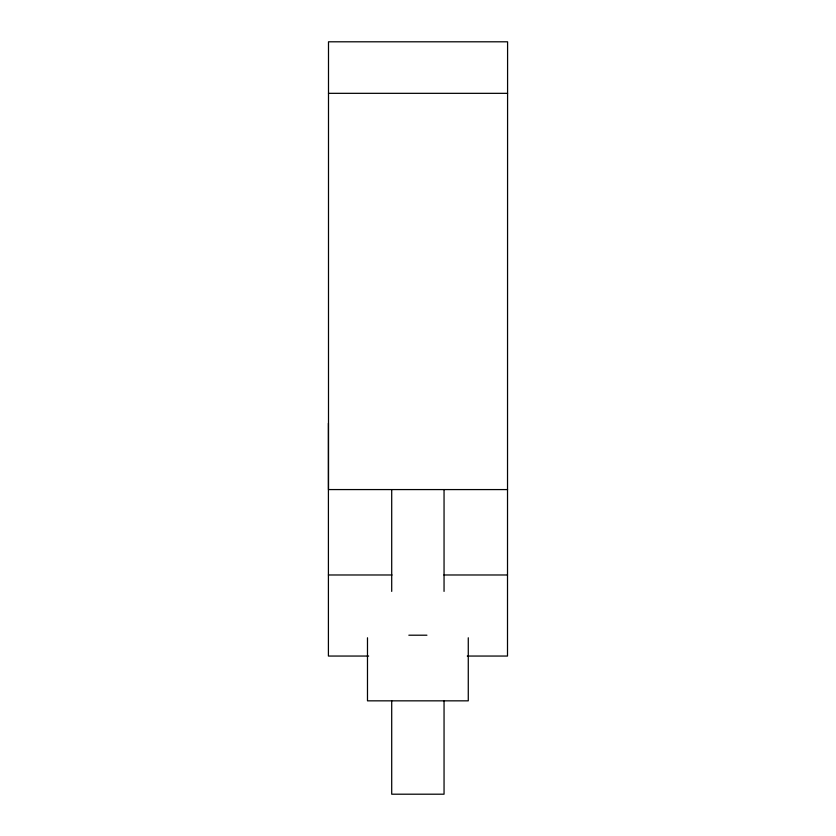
<?xml version="1.0" encoding="UTF-8"?>
<svg xmlns="http://www.w3.org/2000/svg" width="836" height="836" viewBox="0 0 836 836"><rect width="100%" height="100%" fill="white"/><g stroke="black" fill="none" stroke-linecap="round" stroke-linejoin="round"><path stroke-width="1.25" d="M328.496 93.329L507.588 93.339M507.588 489.582L328.496 489.572L328.496 41.8L507.588 41.8L507.504 656.051L467.272 656.051M328.412 574.98L392 574.98M443.916 574.98L507.504 574.98M408.835 635.203L426.924 635.203M368.645 656.051L328.412 656.051L328.412 423.277M468.275 637.774L468.275 700.84L367.485 700.84L367.485 637.774M444.052 489.76L444.052 591.397M444.052 700.84L444.052 794.2L391.708 794.2L391.708 700.84M391.708 489.76L391.708 591.397"/></g></svg>
